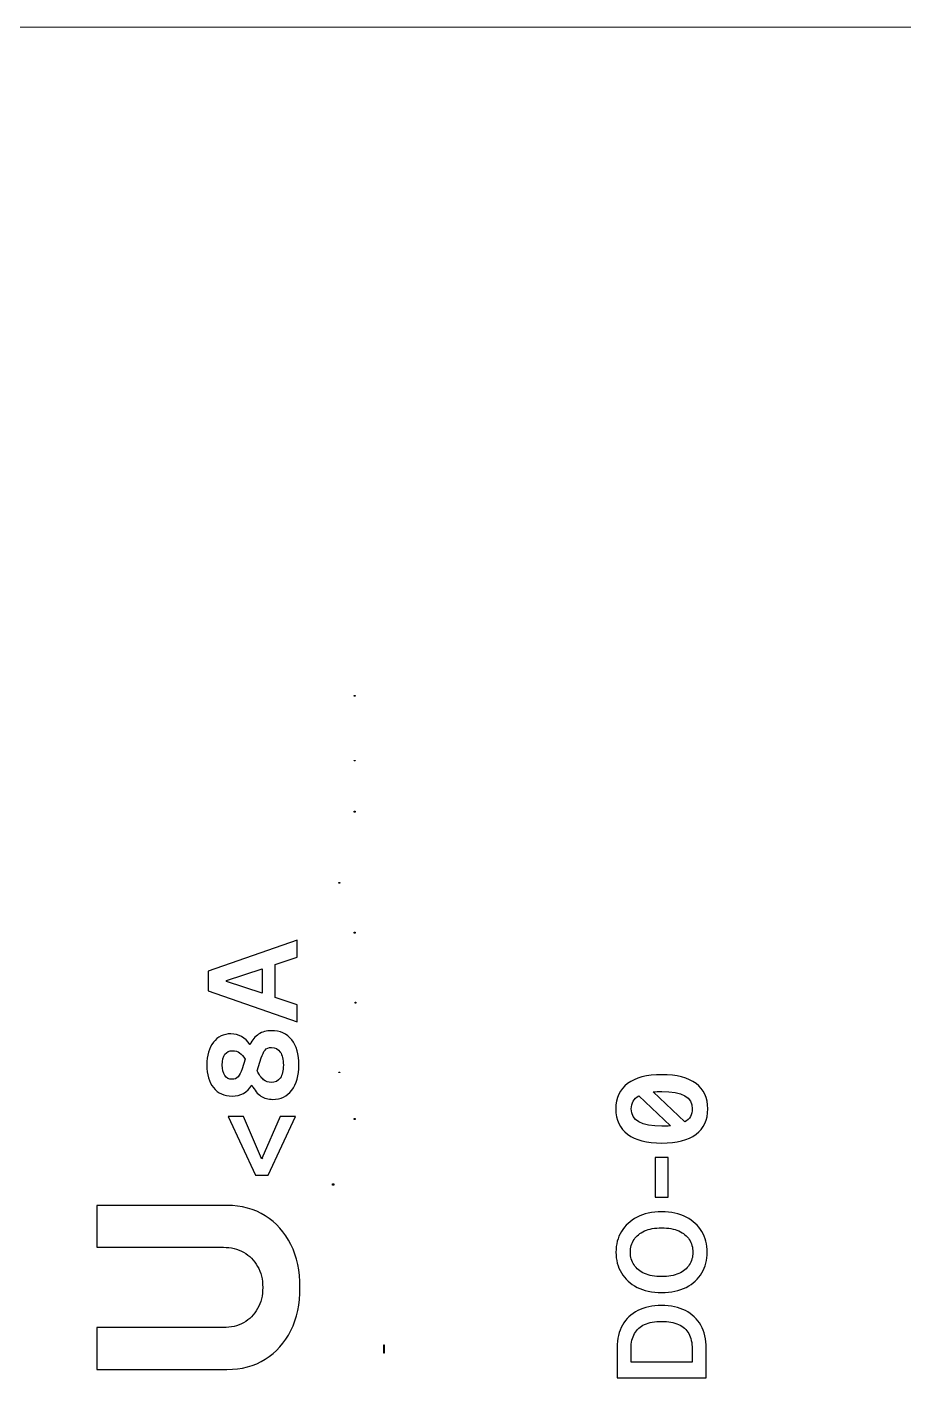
# Model space of a CAD drawing. Header units: millimetres. Extents: x -62 to 62, y -18 to 19.
# Drawn here: x -40.83 to -30.59, y 2.74 to 18.52 of the extents above; entities that cross this region are included whole.
import ezdxf
from ezdxf.lldxf.tags import DXFTag

# ---------------------------------------------------------------- set-up
doc = ezdxf.new("R2010")
doc.units = ezdxf.units.MM
doc.header["$MEASUREMENT"] = 0
doc.header["$XCLIPFRAME"] = 0
doc.layers.add('Layer 1', color=7, linetype='Continuous')
tags = doc.linetypes.add('New Line21', pattern=[0.2, 0.1, -0.1]).pattern_tags.tags
tags[6:7] = [DXFTag(74, 4), DXFTag(75, 0), DXFTag(340, '0'), DXFTag(46, 1.0), DXFTag(50, 0.0), DXFTag(44, 0.0), DXFTag(45, 0.0)]
tags[4:5] = [DXFTag(74, 4), DXFTag(75, 0), DXFTag(340, '0'), DXFTag(46, 1.0), DXFTag(50, 0.0), DXFTag(44, 0.0), DXFTag(45, 0.0)]
picture_1 = doc.add_image_def('image1.png', size_in_pixel=(57, 54))
picture_2 = doc.add_image_def('image2.png', size_in_pixel=(57, 49))
picture_3 = doc.add_image_def('image5.png', size_in_pixel=(57, 49))
picture_4 = doc.add_image_def('image6.png', size_in_pixel=(56, 33))
picture_5 = doc.add_image_def('image7.png', size_in_pixel=(70, 34))
picture_6 = doc.add_image_def('image8.png', size_in_pixel=(56, 50))
picture_7 = doc.add_image_def('image9.png', size_in_pixel=(70, 34))
picture_8 = doc.add_image_def('image10.png', size_in_pixel=(57, 52))
picture_9 = doc.add_image_def('image11.png', size_in_pixel=(74, 71))
picture_10 = doc.add_image_def('image21.png', size_in_pixel=(7, 515))

msp = doc.modelspace()

# ---------------------------------------------------------------- linework, layer by layer
at = {"layer": 'Layer 1', "color": 1, "linetype": 'New Line21', "lineweight": 5}
msp.add_open_spline([(-50.809, 18.516), (-50.809, 18.516), (50.768, 18.516), (50.768, 18.516)], degree=3, dxfattribs=at)
at = {"layer": 'Layer 1'}
for points, knots in [([(-37.932, 7.571), (-37.932, 7.571), (-37.932, 7.185), (-37.932, 7.185), (-37.932, 7.185), (-37.932, 7.185), (-37.676, 7.1), (-37.676, 7.1), (-37.676, 7.1), (-37.676, 7.1), (-37.676, 6.902), (-37.676, 6.902), (-37.676, 6.902), (-37.676, 6.902), (-38.715, 7.263), (-38.715, 7.263), (-38.715, 7.263), (-38.715, 7.263), (-38.715, 7.492), (-38.715, 7.492), (-38.715, 7.492), (-38.715, 7.492), (-37.676, 7.854), (-37.676, 7.854), (-37.676, 7.854), (-37.676, 7.854), (-37.676, 7.656), (-37.676, 7.656), (-37.676, 7.656), (-37.676, 7.656), (-37.932, 7.571), (-37.932, 7.571)], [0, 0, 0, 0, 0.111111, 0.111111, 0.111111, 0.111111, 0.222222, 0.222222, 0.222222, 0.222222, 0.333333, 0.333333, 0.333333, 0.333333, 0.444444, 0.444444, 0.444444, 0.444444, 0.555556, 0.555556, 0.555556, 0.555556, 0.666667, 0.666667, 0.666667, 0.666667, 0.777778, 0.777778, 0.777778, 0.777778, 1, 1, 1, 1]), ([(-38.084, 7.235), (-38.084, 7.235), (-38.084, 7.521), (-38.084, 7.521), (-38.084, 7.521), (-38.084, 7.521), (-38.502, 7.381), (-38.502, 7.381), (-38.502, 7.381), (-38.502, 7.381), (-38.502, 7.373), (-38.502, 7.373), (-38.502, 7.373), (-38.502, 7.373), (-38.084, 7.235), (-38.084, 7.235)], [0, 0, 0, 0, 0.2, 0.2, 0.2, 0.2, 0.4, 0.4, 0.4, 0.4, 0.6, 0.6, 0.6, 0.6, 1, 1, 1, 1]), ([(-37.657, 6.396), (-37.657, 6.273), (-37.684, 6.175), (-37.739, 6.102), (-37.739, 6.102), (-37.794, 6.031), (-37.868, 5.995), (-37.962, 5.995), (-37.962, 5.995), (-38.014, 5.995), (-38.059, 6.008), (-38.099, 6.033), (-38.099, 6.033), (-38.138, 6.059), (-38.173, 6.101), (-38.204, 6.161), (-38.204, 6.161), (-38.204, 6.161), (-38.207, 6.161), (-38.207, 6.161), (-38.207, 6.161), (-38.258, 6.075), (-38.335, 6.033), (-38.435, 6.033), (-38.435, 6.033), (-38.528, 6.033), (-38.601, 6.066), (-38.652, 6.132), (-38.652, 6.132), (-38.705, 6.198), (-38.731, 6.286), (-38.731, 6.396), (-38.731, 6.396), (-38.731, 6.506), (-38.705, 6.595), (-38.654, 6.661), (-38.654, 6.661), (-38.603, 6.727), (-38.535, 6.76), (-38.449, 6.76), (-38.449, 6.76), (-38.356, 6.76), (-38.283, 6.718), (-38.228, 6.635), (-38.228, 6.635), (-38.228, 6.635), (-38.225, 6.635), (-38.225, 6.635), (-38.225, 6.635), (-38.2, 6.689), (-38.167, 6.729), (-38.126, 6.756), (-38.126, 6.756), (-38.086, 6.784), (-38.036, 6.797), (-37.975, 6.797), (-37.975, 6.797), (-37.876, 6.797), (-37.797, 6.761), (-37.74, 6.69), (-37.74, 6.69), (-37.684, 6.619), (-37.657, 6.521), (-37.657, 6.396)], [0, 0, 0, 0, 0.058824, 0.058824, 0.058824, 0.058824, 0.117647, 0.117647, 0.117647, 0.117647, 0.176471, 0.176471, 0.176471, 0.176471, 0.235294, 0.235294, 0.235294, 0.235294, 0.294118, 0.294118, 0.294118, 0.294118, 0.352941, 0.352941, 0.352941, 0.352941, 0.411765, 0.411765, 0.411765, 0.411765, 0.470588, 0.470588, 0.470588, 0.470588, 0.529412, 0.529412, 0.529412, 0.529412, 0.588235, 0.588235, 0.588235, 0.588235, 0.647059, 0.647059, 0.647059, 0.647059, 0.705882, 0.705882, 0.705882, 0.705882, 0.764706, 0.764706, 0.764706, 0.764706, 0.823529, 0.823529, 0.823529, 0.823529, 0.882353, 0.882353, 0.882353, 0.882353, 1, 1, 1, 1]), ([(-38.284, 6.463), (-38.32, 6.53), (-38.369, 6.563), (-38.429, 6.563), (-38.429, 6.563), (-38.51, 6.563), (-38.55, 6.508), (-38.55, 6.396), (-38.55, 6.396), (-38.55, 6.344), (-38.54, 6.303), (-38.521, 6.273), (-38.521, 6.273), (-38.501, 6.244), (-38.472, 6.229), (-38.435, 6.229), (-38.435, 6.229), (-38.407, 6.229), (-38.383, 6.239), (-38.365, 6.258), (-38.365, 6.258), (-38.347, 6.279), (-38.332, 6.31), (-38.319, 6.351), (-38.319, 6.351), (-38.319, 6.351), (-38.284, 6.463), (-38.284, 6.463)], [0, 0, 0, 0, 0.125, 0.125, 0.125, 0.125, 0.25, 0.25, 0.25, 0.25, 0.375, 0.375, 0.375, 0.375, 0.5, 0.5, 0.5, 0.5, 0.625, 0.625, 0.625, 0.625, 0.75, 0.75, 0.75, 0.75, 1, 1, 1, 1]), ([(-37.837, 6.396), (-37.837, 6.461), (-37.849, 6.511), (-37.873, 6.547), (-37.873, 6.547), (-37.899, 6.583), (-37.933, 6.601), (-37.977, 6.601), (-37.977, 6.601), (-38.009, 6.601), (-38.033, 6.59), (-38.051, 6.57), (-38.051, 6.57), (-38.068, 6.549), (-38.083, 6.519), (-38.095, 6.479), (-38.095, 6.479), (-38.095, 6.479), (-38.143, 6.328), (-38.143, 6.328), (-38.143, 6.328), (-38.12, 6.28), (-38.095, 6.246), (-38.069, 6.224), (-38.069, 6.224), (-38.043, 6.202), (-38.013, 6.192), (-37.979, 6.192), (-37.979, 6.192), (-37.933, 6.192), (-37.898, 6.209), (-37.873, 6.244), (-37.873, 6.244), (-37.849, 6.279), (-37.837, 6.33), (-37.837, 6.396)], [0, 0, 0, 0, 0.1, 0.1, 0.1, 0.1, 0.2, 0.2, 0.2, 0.2, 0.3, 0.3, 0.3, 0.3, 0.4, 0.4, 0.4, 0.4, 0.5, 0.5, 0.5, 0.5, 0.6, 0.6, 0.6, 0.6, 0.7, 0.7, 0.7, 0.7, 0.8, 0.8, 0.8, 0.8, 1, 1, 1, 1]), ([(-32.88, 5.884), (-32.88, 5.755), (-32.926, 5.656), (-33.017, 5.587), (-33.017, 5.587), (-33.109, 5.519), (-33.242, 5.485), (-33.417, 5.485), (-33.417, 5.485), (-33.593, 5.485), (-33.726, 5.519), (-33.817, 5.587), (-33.817, 5.587), (-33.909, 5.656), (-33.955, 5.755), (-33.955, 5.884), (-33.955, 5.884), (-33.955, 6.013), (-33.909, 6.111), (-33.817, 6.179), (-33.817, 6.179), (-33.726, 6.248), (-33.593, 6.283), (-33.417, 6.283), (-33.417, 6.283), (-33.242, 6.283), (-33.109, 6.248), (-33.017, 6.179), (-33.017, 6.179), (-32.926, 6.111), (-32.88, 6.013), (-32.88, 5.884)], [0, 0, 0, 0, 0.111111, 0.111111, 0.111111, 0.111111, 0.222222, 0.222222, 0.222222, 0.222222, 0.333333, 0.333333, 0.333333, 0.333333, 0.444444, 0.444444, 0.444444, 0.444444, 0.555556, 0.555556, 0.555556, 0.555556, 0.666667, 0.666667, 0.666667, 0.666667, 0.777778, 0.777778, 0.777778, 0.777778, 1, 1, 1, 1]), ([(-33.317, 5.686), (-33.317, 5.686), (-33.685, 6.036), (-33.685, 6.036), (-33.685, 6.036), (-33.744, 6.003), (-33.774, 5.952), (-33.774, 5.884), (-33.774, 5.884), (-33.774, 5.749), (-33.655, 5.681), (-33.417, 5.681), (-33.417, 5.681), (-33.383, 5.681), (-33.349, 5.683), (-33.317, 5.686)], [0, 0, 0, 0, 0.2, 0.2, 0.2, 0.2, 0.4, 0.4, 0.4, 0.4, 0.6, 0.6, 0.6, 0.6, 1, 1, 1, 1]), ([(-33.061, 5.884), (-33.061, 6.019), (-33.18, 6.087), (-33.417, 6.087), (-33.417, 6.087), (-33.454, 6.087), (-33.487, 6.085), (-33.518, 6.082), (-33.518, 6.082), (-33.518, 6.082), (-33.15, 5.731), (-33.15, 5.731), (-33.15, 5.731), (-33.09, 5.766), (-33.061, 5.817), (-33.061, 5.884)], [0, 0, 0, 0, 0.2, 0.2, 0.2, 0.2, 0.4, 0.4, 0.4, 0.4, 0.6, 0.6, 0.6, 0.6, 1, 1, 1, 1]), ([(-38.016, 5.108), (-38.016, 5.108), (-38.162, 5.108), (-38.162, 5.108), (-38.162, 5.108), (-38.162, 5.108), (-38.482, 5.793), (-38.482, 5.793), (-38.482, 5.793), (-38.482, 5.793), (-38.302, 5.793), (-38.302, 5.793), (-38.302, 5.793), (-38.302, 5.793), (-38.091, 5.306), (-38.091, 5.306), (-38.091, 5.306), (-38.091, 5.306), (-38.1, 5.312), (-38.1, 5.312), (-38.1, 5.312), (-38.1, 5.312), (-38.077, 5.312), (-38.077, 5.312), (-38.077, 5.312), (-38.077, 5.312), (-38.087, 5.306), (-38.087, 5.306), (-38.087, 5.306), (-38.087, 5.306), (-37.875, 5.793), (-37.875, 5.793), (-37.875, 5.793), (-37.875, 5.793), (-37.695, 5.793), (-37.695, 5.793), (-37.695, 5.793), (-37.695, 5.793), (-38.016, 5.108), (-38.016, 5.108)], [0, 0, 0, 0, 0.090909, 0.090909, 0.090909, 0.090909, 0.181818, 0.181818, 0.181818, 0.181818, 0.272727, 0.272727, 0.272727, 0.272727, 0.363636, 0.363636, 0.363636, 0.363636, 0.454545, 0.454545, 0.454545, 0.454545, 0.545455, 0.545455, 0.545455, 0.545455, 0.636364, 0.636364, 0.636364, 0.636364, 0.727273, 0.727273, 0.727273, 0.727273, 0.818182, 0.818182, 0.818182, 0.818182, 1, 1, 1, 1]), ([(-33.495, 5.316), (-33.495, 5.316), (-33.344, 5.316), (-33.344, 5.316), (-33.344, 5.316), (-33.344, 5.316), (-33.344, 4.854), (-33.344, 4.854), (-33.344, 4.854), (-33.344, 4.854), (-33.495, 4.854), (-33.495, 4.854), (-33.495, 4.854), (-33.495, 4.854), (-33.495, 5.316), (-33.495, 5.316)], [0, 0, 0, 0, 0.2, 0.2, 0.2, 0.2, 0.4, 0.4, 0.4, 0.4, 0.6, 0.6, 0.6, 0.6, 1, 1, 1, 1]), ([(-40.014, 4.268), (-40.014, 4.268), (-40.014, 4.756), (-40.014, 4.756), (-40.014, 4.756), (-40.014, 4.756), (-38.496, 4.756), (-38.496, 4.756), (-38.496, 4.756), (-38.325, 4.756), (-38.176, 4.716), (-38.048, 4.635), (-38.048, 4.635), (-37.921, 4.556), (-37.821, 4.444), (-37.749, 4.3), (-37.749, 4.3), (-37.679, 4.157), (-37.643, 3.99), (-37.643, 3.799), (-37.643, 3.799), (-37.643, 3.607), (-37.679, 3.439), (-37.749, 3.296), (-37.749, 3.296), (-37.821, 3.152), (-37.921, 3.041), (-38.048, 2.961), (-38.048, 2.961), (-38.176, 2.881), (-38.325, 2.841), (-38.496, 2.841), (-38.496, 2.841), (-38.496, 2.841), (-40.014, 2.841), (-40.014, 2.841), (-40.014, 2.841), (-40.014, 2.841), (-40.014, 3.33), (-40.014, 3.33), (-40.014, 3.33), (-40.014, 3.33), (-38.538, 3.33), (-38.538, 3.33), (-38.538, 3.33), (-38.449, 3.33), (-38.37, 3.349), (-38.301, 3.387), (-38.301, 3.387), (-38.231, 3.426), (-38.177, 3.481), (-38.138, 3.552), (-38.138, 3.552), (-38.098, 3.622), (-38.078, 3.705), (-38.078, 3.799), (-38.078, 3.799), (-38.078, 3.893), (-38.098, 3.976), (-38.138, 4.045), (-38.138, 4.045), (-38.177, 4.116), (-38.231, 4.171), (-38.301, 4.209), (-38.301, 4.209), (-38.37, 4.248), (-38.449, 4.268), (-38.538, 4.268), (-38.538, 4.268), (-38.538, 4.268), (-40.014, 4.268), (-40.014, 4.268)], [0, 0, 0, 0, 0.052632, 0.052632, 0.052632, 0.052632, 0.105263, 0.105263, 0.105263, 0.105263, 0.157895, 0.157895, 0.157895, 0.157895, 0.210526, 0.210526, 0.210526, 0.210526, 0.263158, 0.263158, 0.263158, 0.263158, 0.315789, 0.315789, 0.315789, 0.315789, 0.368421, 0.368421, 0.368421, 0.368421, 0.421053, 0.421053, 0.421053, 0.421053, 0.473684, 0.473684, 0.473684, 0.473684, 0.526316, 0.526316, 0.526316, 0.526316, 0.578947, 0.578947, 0.578947, 0.578947, 0.631579, 0.631579, 0.631579, 0.631579, 0.684211, 0.684211, 0.684211, 0.684211, 0.736842, 0.736842, 0.736842, 0.736842, 0.789474, 0.789474, 0.789474, 0.789474, 0.842105, 0.842105, 0.842105, 0.842105, 0.894737, 0.894737, 0.894737, 0.894737, 1, 1, 1, 1]), ([(-33.419, 4.681), (-33.308, 4.681), (-33.212, 4.661), (-33.132, 4.619), (-33.132, 4.619), (-33.052, 4.578), (-32.991, 4.522), (-32.949, 4.451), (-32.949, 4.451), (-32.907, 4.38), (-32.886, 4.3), (-32.886, 4.21), (-32.886, 4.21), (-32.886, 4.12), (-32.907, 4.04), (-32.949, 3.968), (-32.949, 3.968), (-32.992, 3.897), (-33.053, 3.841), (-33.132, 3.8), (-33.132, 3.8), (-33.212, 3.759), (-33.308, 3.738), (-33.419, 3.738), (-33.419, 3.738), (-33.531, 3.738), (-33.627, 3.759), (-33.706, 3.8), (-33.706, 3.8), (-33.786, 3.841), (-33.847, 3.897), (-33.89, 3.968), (-33.89, 3.968), (-33.932, 4.04), (-33.953, 4.12), (-33.953, 4.21), (-33.953, 4.21), (-33.953, 4.3), (-33.932, 4.38), (-33.89, 4.451), (-33.89, 4.451), (-33.847, 4.522), (-33.786, 4.578), (-33.706, 4.619), (-33.706, 4.619), (-33.627, 4.661), (-33.531, 4.681), (-33.419, 4.681)], [0, 0, 0, 0, 0.076923, 0.076923, 0.076923, 0.076923, 0.153846, 0.153846, 0.153846, 0.153846, 0.230769, 0.230769, 0.230769, 0.230769, 0.307692, 0.307692, 0.307692, 0.307692, 0.384615, 0.384615, 0.384615, 0.384615, 0.461538, 0.461538, 0.461538, 0.461538, 0.538462, 0.538462, 0.538462, 0.538462, 0.615385, 0.615385, 0.615385, 0.615385, 0.692308, 0.692308, 0.692308, 0.692308, 0.769231, 0.769231, 0.769231, 0.769231, 0.846154, 0.846154, 0.846154, 0.846154, 1, 1, 1, 1]), ([(-33.419, 4.495), (-33.498, 4.495), (-33.565, 4.482), (-33.619, 4.458), (-33.619, 4.458), (-33.673, 4.434), (-33.714, 4.4), (-33.742, 4.358), (-33.742, 4.358), (-33.77, 4.315), (-33.784, 4.266), (-33.784, 4.21), (-33.784, 4.21), (-33.784, 4.154), (-33.77, 4.105), (-33.742, 4.062), (-33.742, 4.062), (-33.714, 4.019), (-33.673, 3.986), (-33.619, 3.961), (-33.619, 3.961), (-33.565, 3.937), (-33.498, 3.925), (-33.419, 3.925), (-33.419, 3.925), (-33.341, 3.925), (-33.274, 3.937), (-33.22, 3.961), (-33.22, 3.961), (-33.165, 3.986), (-33.124, 4.019), (-33.096, 4.062), (-33.096, 4.062), (-33.069, 4.105), (-33.055, 4.154), (-33.055, 4.21), (-33.055, 4.21), (-33.055, 4.266), (-33.069, 4.315), (-33.096, 4.358), (-33.096, 4.358), (-33.124, 4.4), (-33.165, 4.434), (-33.22, 4.458), (-33.22, 4.458), (-33.274, 4.482), (-33.341, 4.495), (-33.419, 4.495)], [0, 0, 0, 0, 0.076923, 0.076923, 0.076923, 0.076923, 0.153846, 0.153846, 0.153846, 0.153846, 0.230769, 0.230769, 0.230769, 0.230769, 0.307692, 0.307692, 0.307692, 0.307692, 0.384615, 0.384615, 0.384615, 0.384615, 0.461538, 0.461538, 0.461538, 0.461538, 0.538462, 0.538462, 0.538462, 0.538462, 0.615385, 0.615385, 0.615385, 0.615385, 0.692308, 0.692308, 0.692308, 0.692308, 0.769231, 0.769231, 0.769231, 0.769231, 0.846154, 0.846154, 0.846154, 0.846154, 1, 1, 1, 1]), ([(-32.9, 3.09), (-32.9, 3.09), (-32.9, 2.742), (-32.9, 2.742), (-32.9, 2.742), (-32.9, 2.742), (-33.939, 2.742), (-33.939, 2.742), (-33.939, 2.742), (-33.939, 2.742), (-33.939, 3.097), (-33.939, 3.097), (-33.939, 3.097), (-33.939, 3.199), (-33.918, 3.286), (-33.877, 3.359), (-33.877, 3.359), (-33.835, 3.433), (-33.776, 3.489), (-33.698, 3.529), (-33.698, 3.529), (-33.621, 3.568), (-33.528, 3.588), (-33.42, 3.588), (-33.42, 3.588), (-33.312, 3.588), (-33.219, 3.568), (-33.141, 3.528), (-33.141, 3.528), (-33.064, 3.489), (-33.004, 3.432), (-32.962, 3.357), (-32.962, 3.357), (-32.921, 3.283), (-32.9, 3.194), (-32.9, 3.09)], [0, 0, 0, 0, 0.1, 0.1, 0.1, 0.1, 0.2, 0.2, 0.2, 0.2, 0.3, 0.3, 0.3, 0.3, 0.4, 0.4, 0.4, 0.4, 0.5, 0.5, 0.5, 0.5, 0.6, 0.6, 0.6, 0.6, 0.7, 0.7, 0.7, 0.7, 0.8, 0.8, 0.8, 0.8, 1, 1, 1, 1]), ([(-33.063, 2.928), (-33.063, 2.928), (-33.063, 3.081), (-33.063, 3.081), (-33.063, 3.081), (-33.063, 3.152), (-33.076, 3.212), (-33.102, 3.26), (-33.102, 3.26), (-33.129, 3.307), (-33.169, 3.343), (-33.222, 3.367), (-33.222, 3.367), (-33.275, 3.391), (-33.341, 3.403), (-33.42, 3.403), (-33.42, 3.403), (-33.5, 3.403), (-33.566, 3.391), (-33.618, 3.367), (-33.618, 3.367), (-33.671, 3.343), (-33.71, 3.308), (-33.736, 3.26), (-33.736, 3.26), (-33.763, 3.214), (-33.776, 3.156), (-33.776, 3.086), (-33.776, 3.086), (-33.776, 3.086), (-33.776, 2.928), (-33.776, 2.928), (-33.776, 2.928), (-33.776, 2.928), (-33.063, 2.928), (-33.063, 2.928)], [0, 0, 0, 0, 0.1, 0.1, 0.1, 0.1, 0.2, 0.2, 0.2, 0.2, 0.3, 0.3, 0.3, 0.3, 0.4, 0.4, 0.4, 0.4, 0.5, 0.5, 0.5, 0.5, 0.6, 0.6, 0.6, 0.6, 0.7, 0.7, 0.7, 0.7, 0.8, 0.8, 0.8, 0.8, 1, 1, 1, 1])]:
    msp.add_open_spline(points, degree=3, knots=knots, dxfattribs=at)

# ---------------------------------------------------------------- pictures from other files: only their frames are drawn
image = msp.add_image(picture_3, insert=(-36.51, 10.179), size_in_units=(0.792, 0.681), dxfattribs=at)
image.set_boundary_path([(-36.51, 10.18), (-35.7, 10.87)])
image.dxf.flags = 3
image = msp.add_image(picture_4, insert=(-36.511, 9.635), size_in_units=(0.778, 0.458), dxfattribs=at)
image.set_boundary_path([(-36.51, 9.64), (-35.72, 10.1)])
image.dxf.flags = 3
image = msp.add_image(picture_1, insert=(-36.51, 8.739), size_in_units=(0.792, 0.75), dxfattribs=at)
image.set_boundary_path([(-36.51, 8.74), (-35.7, 9.5)])
image.dxf.flags = 3
image = msp.add_image(picture_5, insert=(-36.687, 8.176), size_in_units=(0.972, 0.472), dxfattribs=at)
image.set_boundary_path([(-36.69, 8.18), (-35.71, 8.65)])
image.dxf.flags = 3
image = msp.add_image(picture_2, insert=(-36.51, 7.375), size_in_units=(0.792, 0.681), dxfattribs=at)
image.set_boundary_path([(-36.51, 7.38), (-35.7, 8.06)])
image.dxf.flags = 3
image = msp.add_image(picture_6, insert=(-36.5, 6.533), size_in_units=(0.778, 0.694), dxfattribs=at)
image.set_boundary_path([(-36.5, 6.53), (-35.71, 7.24)])
image.dxf.flags = 3
image = msp.add_image(picture_7, insert=(-36.687, 5.931), size_in_units=(0.972, 0.472), dxfattribs=at)
image.set_boundary_path([(-36.69, 5.93), (-35.71, 6.41)])
image.dxf.flags = 3
image = msp.add_image(picture_8, insert=(-36.51, 5.126), size_in_units=(0.792, 0.722), dxfattribs=at)
image.set_boundary_path([(-36.51, 5.13), (-35.7, 5.85)])
image.dxf.flags = 3
image = msp.add_image(picture_9, insert=(-36.76, 4.085), size_in_units=(1.028, 0.986), dxfattribs=at)
image.set_boundary_path([(-36.76, 4.09), (-35.72, 5.07)])
image.dxf.flags = 3
image = msp.add_image(picture_10, insert=(-36.167, -4.073), size_in_units=(0.0972, 7.153), dxfattribs=at)
image.set_boundary_path([(-36.17, -4.07), (-36.06, 3.09)])
image.dxf.flags = 3

doc.saveas('drawing.dxf')
